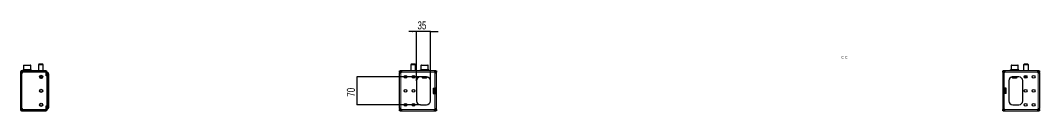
# Model space of a CAD drawing. Header units: millimetres. Extents: x -99 to 5725, y -1371 to 671.
# Drawn here: x 3177 to 5725, y 166 to 391 of the extents above; entities that cross this region are included whole.
import ezdxf

# ---------------------------------------------------------------- set-up
doc = ezdxf.new("R2010")
doc.units = ezdxf.units.MM
doc.layers.add('FORMAT', color=7, linetype='Continuous')
doc.styles.add('SLDTEXTSTYLE0', font='TXT', dxfattribs={"width": 0.75})
doc.dimstyles.new('SLDDIMSTYLE0', dxfattribs={"dimtxt": 20, "dimasz": 10, "dimexe": 0, "dimexo": 0.0625, "dimgap": 5, "dimtad": 2, "dimdec": 1, "dimrnd": 1e-09, "dimzin": 12, "dimdsep": 46, "dimtxsty": 'SLDTEXTSTYLE0', "dimsah": 1, "dimcen": 0.09, "dimadec": 0, "dimazin": 3, "dimtfac": 1, "dimtofl": 0, "dimtmove": 0, "dimatfit": 3, "dimfxl": 0, "dimfrac": 2, "dimtolj": 1, "dimtzin": 12, "dimarcsym": 0})
doc.dimstyles.new('SLDDIMSTYLE1', dxfattribs={"dimtxt": 20, "dimasz": 10, "dimexe": 0, "dimexo": 0.0625, "dimgap": 5, "dimtad": 2, "dimdec": 1, "dimrnd": 1e-09, "dimzin": 12, "dimdsep": 46, "dimtxsty": 'SLDTEXTSTYLE0', "dimsah": 1, "dimcen": 0.09, "dimadec": 0, "dimazin": 3, "dimtfac": 1, "dimtmove": 0, "dimatfit": 0, "dimfxl": 0, "dimfrac": 2, "dimtolj": 1, "dimtzin": 12, "dimarcsym": 0})

# ---------------------------------------------------------------- blocks, each defined once
blk = doc.blocks.new('_D_9')
at = {"layer": 'FORMAT'}
for p, q in [((4166.5, 365), (4147.3, 365)), ((4166.5, 241.5), (4166.5, 366)), ((4201.5, 365), (4166.5, 365)), ((4201.5, 241.5), (4201.5, 366)), ((4201.5, 365), (4220.8, 365))]:
    blk.add_line(p, q, dxfattribs=at)
for points in [[(4166.5, 365), (4156.5, 366.5), (4156.5, 363.4)], [(4201.5, 365), (4211.5, 363.4), (4211.5, 366.5)]]:
    blk.add_solid(points, dxfattribs=at)
at = {"layer": 'FORMAT', "insert": (4169.2, 390.7), "char_height": 20, "attachment_point": 1, "style": 'SLDTEXTSTYLE0'}
blk.add_mtext('35', dxfattribs=at)
blk = doc.blocks.new('_D_10')
at = {"layer": 'FORMAT'}
for p, q in [((4176.5, 251.5), (4017.5, 251.5)), ((4018.5, 181.5), (4018.5, 251.5)), ((4176.5, 181.5), (4017.5, 181.5))]:
    blk.add_line(p, q, dxfattribs=at)
for points in [[(4018.5, 251.5), (4017, 241.5), (4020.1, 241.5)], [(4018.5, 181.5), (4020.1, 191.5), (4017, 191.5)]]:
    blk.add_solid(points, dxfattribs=at)
at = {"layer": 'FORMAT', "insert": (3992.7, 201.7), "char_height": 20, "attachment_point": 1, "rotation": 90, "style": 'SLDTEXTSTYLE0'}
blk.add_mtext('70', dxfattribs=at)

msp = doc.modelspace()

# ---------------------------------------------------------------- linework, layer by layer
at = {"color": 7, "linetype": 'Continuous', "lineweight": 25}
for p, q in [((3185.51, 280.95), (3201.51, 280.95)), ((3222.59, 282.95), (3221.51, 281.88)), ((3221.51, 281.88), (3221.51, 266.45)), ((3233.51, 281.88), (3221.51, 281.88)), ((3232.44, 282.95), (3222.59, 282.95)), ((3233.51, 281.88), (3232.44, 282.95)), ((3233.51, 266.45), (3233.51, 281.88)), ((4153.6, 282.95), (4152.52, 281.88)), ((4152.52, 281.88), (4152.52, 266.45)), ((4164.52, 281.88), (4152.52, 281.88)), ((4163.45, 282.95), (4153.6, 282.95)), ((4164.52, 281.88), (4163.45, 282.95)), ((4164.52, 266.45), (4164.52, 281.88)), ((4179.02, 280.95), (4187.41, 280.95)), ((4187.41, 280.95), (4195.02, 280.95)), ((5654.02, 280.95), (5662.36, 280.95)), ((5662.36, 280.95), (5670.02, 280.95)), ((5685.6, 282.95), (5684.52, 281.88)), ((5684.52, 281.88), (5684.52, 266.45)), ((5696.52, 281.88), (5684.52, 281.88)), ((5695.45, 282.95), (5685.6, 282.95)), ((5696.52, 281.88), (5695.45, 282.95)), ((5696.52, 266.45), (5696.52, 281.88)), ((3179.01, 262.95), (3176.51, 262.95)), ((3176.51, 262.95), (3176.51, 261.73)), ((3176.51, 261.73), (3176.51, 171.18)), ((3179.01, 261.73), (3176.51, 261.73)), ((3179.01, 262.95), (3179.01, 261.73)), ((3180.01, 263.95), (3180.01, 266.45)), ((3182.42, 266.45), (3180.01, 266.45)), ((3182.42, 263.95), (3180.01, 263.95)), ((3182.41, 266.45), (3182.41, 263.95)), ((3182.41, 266.45), (3183.41, 266.45)), ((3183.41, 263.95), (3182.41, 263.95)), ((3183.26, 268.95), (3183.26, 267.95)), ((3183.26, 268.95), (3183.26, 268.7)), ((3184.06, 268.95), (3183.26, 268.95)), ((3183.26, 268.95), (3183.26, 268.95)), ((3183.26, 267.95), (3183.26, 268.2)), ((3184.06, 267.95), (3183.26, 267.95)), ((3183.26, 267.95), (3183.26, 267.95)), ((3240.01, 266.45), (3183.41, 266.45)), ((3183.41, 263.95), (3240.01, 263.95)), ((3183.43, 263.85), (3238.41, 263.85)), ((3184.06, 268.95), (3184.16, 268.95)), ((3184.06, 267.95), (3184.16, 267.95)), ((3184.16, 268.95), (3184.16, 268.7)), ((3186.3, 268.95), (3184.16, 268.95)), ((3184.16, 267.95), (3184.16, 268.2)), ((3186.3, 267.95), (3184.16, 267.95)), ((3184.51, 279.95), (3184.51, 268.95)), ((3186.3, 268.95), (3186.48, 268.95)), ((3186.3, 267.95), (3186.48, 267.95)), ((3186.48, 268.95), (3186.48, 268.7)), ((3189.64, 268.95), (3186.48, 268.95)), ((3186.48, 267.95), (3186.48, 268.2)), ((3189.64, 267.95), (3186.48, 267.95)), ((3187.51, 267.95), (3187.51, 266.45)), ((3189.64, 268.95), (3189.87, 268.95)), ((3189.64, 267.95), (3189.87, 267.95)), ((3189.87, 268.95), (3189.87, 268.7)), ((3193.56, 268.95), (3189.87, 268.95)), ((3189.87, 267.95), (3189.87, 268.2)), ((3193.56, 267.95), (3189.87, 267.95)), ((3193.56, 268.95), (3193.65, 268.95)), ((3193.56, 267.95), (3193.74, 267.95)), ((3193.74, 267.95), (3193.81, 267.95)), ((3193.77, 268.95), (3193.81, 268.95)), ((3193.81, 268.95), (3193.81, 268.7)), ((3197.48, 268.95), (3193.81, 268.95)), ((3193.81, 267.95), (3193.81, 268.2)), ((3197.48, 267.95), (3193.81, 267.95)), ((3197.48, 268.95), (3197.71, 268.95)), ((3197.48, 267.95), (3197.71, 267.95)), ((3197.71, 268.95), (3197.71, 268.7)), ((3200.79, 268.95), (3197.71, 268.95)), ((3197.71, 267.95), (3197.71, 268.2)), ((3200.79, 267.95), (3197.71, 267.95)), ((3199.51, 266.45), (3199.51, 267.95)), ((3200.79, 268.95), (3200.97, 268.95)), ((3200.79, 267.95), (3200.97, 267.95)), ((3200.97, 268.95), (3200.97, 268.7)), ((3203, 268.95), (3200.97, 268.95)), ((3200.97, 267.95), (3200.97, 268.2)), ((3203, 267.95), (3200.97, 267.95)), ((3202.51, 268.95), (3202.51, 279.95)), ((3203, 268.95), (3203.09, 268.95)), ((3203, 267.95), (3203.09, 267.95)), ((3203.09, 268.95), (3203.09, 268.7)), ((3203.76, 268.95), (3203.09, 268.95)), ((3203.09, 267.95), (3203.09, 268.2)), ((3203.76, 267.95), (3203.09, 267.95)), ((3203.76, 267.95), (3203.76, 268.95)), ((3217.26, 263.95), (3217.26, 263.85)), ((3217.55, 263.95), (3217.55, 263.85)), ((3219.24, 263.95), (3219.24, 263.85)), ((3222.19, 263.95), (3222.19, 263.85)), ((3225.94, 263.95), (3225.94, 263.85)), ((3229.94, 263.95), (3229.94, 263.85)), ((3233.57, 263.95), (3233.57, 263.85)), ((3236.27, 263.95), (3236.27, 263.85)), ((3237.64, 263.95), (3237.64, 263.85)), ((3237.76, 263.85), (3237.76, 263.95)), ((3240.91, 254.35), (3240.91, 261.35)), ((3240.91, 255.93), (3241.01, 255.72)), ((3241.01, 262.95), (3241.01, 255)), ((3243.51, 255), (3241.01, 255)), ((3243.51, 262.95), (3243.51, 255)), ((3243.51, 262.7), (3243.71, 262.7)), ((3243.51, 172.98), (3243.51, 260.43)), ((3243.71, 262.7), (3245.4, 262.25)), ((3243.71, 173.6), (3243.71, 259.81)), ((3246.51, 259.35), (3246.51, 260.8)), ((3246.51, 259.35), (3246.51, 184.91)), ((4124.52, 263.95), (4124.52, 266.45)), ((4124.52, 266.45), (4125.63, 266.45)), ((4125.63, 263.95), (4124.52, 263.95)), ((4124.52, 263.95), (4124.52, 263.85)), ((4124.52, 263.85), (4127.02, 263.85)), ((4124.52, 263.24), (4124.52, 263.85)), ((4124.52, 263.24), (4124.52, 261.18)), ((4124.52, 171.73), (4124.52, 261.18)), ((4124.52, 261.18), (4125.61, 261.18)), ((4129.35, 266.45), (4125.63, 266.45)), ((4129.35, 263.95), (4125.63, 263.95)), ((4127.02, 263.85), (4127.02, 263.24)), ((4127.02, 263.24), (4127.02, 261.42)), ((4211.69, 266.45), (4129.35, 266.45)), ((4129.35, 266.45), (4129.35, 264.24)), ((4176.77, 268.95), (4176.77, 267.95)), ((4176.77, 268.95), (4176.78, 268.95)), ((4176.77, 267.95), (4176.78, 267.95)), ((4176.78, 268.95), (4176.78, 268.7)), ((4177.61, 268.95), (4176.78, 268.95)), ((4176.78, 267.95), (4176.78, 268.2)), ((4177.61, 267.95), (4176.78, 267.95)), ((4177.61, 268.95), (4177.71, 268.95)), ((4177.61, 267.95), (4177.71, 267.95)), ((4177.71, 268.95), (4177.71, 268.7)), ((4179.87, 268.95), (4177.71, 268.95)), ((4177.71, 267.95), (4177.71, 268.2)), ((4179.87, 267.95), (4177.71, 267.95)), ((4178.02, 279.95), (4178.02, 268.95)), ((4179.87, 268.95), (4180.05, 268.95)), ((4179.87, 267.95), (4180.05, 267.95)), ((4180.05, 268.95), (4180.05, 268.7)), ((4183.23, 268.95), (4180.05, 268.95)), ((4180.05, 267.95), (4180.05, 268.2)), ((4183.23, 267.95), (4180.05, 267.95)), ((4181.02, 267.95), (4181.02, 266.45)), ((4183.23, 268.95), (4183.46, 268.95)), ((4183.23, 267.95), (4183.46, 267.95)), ((4183.46, 268.95), (4183.46, 268.7)), ((4187.16, 268.95), (4183.46, 268.95)), ((4183.46, 267.95), (4183.46, 268.2)), ((4187.16, 267.95), (4183.46, 267.95)), ((4187.16, 268.95), (4187.46, 268.95)), ((4187.16, 268.95), (4187.24, 268.95)), ((4187.16, 267.95), (4187.32, 267.95)), ((4187.32, 267.95), (4187.41, 267.95)), ((4187.36, 268.95), (4187.41, 268.95)), ((4187.41, 268.95), (4187.41, 268.7)), ((4191.07, 268.95), (4187.41, 268.95)), ((4187.41, 267.95), (4187.41, 268.2)), ((4191.07, 267.95), (4187.41, 267.95)), ((4191.07, 268.95), (4191.3, 268.95)), ((4191.07, 267.95), (4191.3, 267.95)), ((4191.3, 268.95), (4191.3, 268.7)), ((4194.37, 268.95), (4191.3, 268.95)), ((4191.3, 267.95), (4191.3, 268.2)), ((4194.37, 267.95), (4191.3, 267.95)), ((4193.02, 266.45), (4193.02, 267.95)), ((4194.37, 268.95), (4194.54, 268.95)), ((4194.37, 267.95), (4194.54, 267.95)), ((4194.54, 268.95), (4194.54, 268.7)), ((4196.54, 268.95), (4194.54, 268.95)), ((4194.54, 267.95), (4194.54, 268.2)), ((4196.54, 267.95), (4194.54, 267.95)), ((4196.02, 268.95), (4196.02, 279.95)), ((4196.54, 268.95), (4196.63, 268.95)), ((4196.54, 267.95), (4196.63, 267.95)), ((4196.63, 268.95), (4196.63, 268.7)), ((4197.27, 268.95), (4196.63, 268.95)), ((4196.63, 267.95), (4196.63, 268.2)), ((4197.27, 267.95), (4196.63, 267.95)), ((4197.27, 267.95), (4197.27, 268.95)), ((4211.69, 266.45), (4211.69, 263.95)), ((4215.41, 266.45), (4211.69, 266.45)), ((4215.41, 263.95), (4211.69, 263.95)), ((4214.02, 263.85), (4216.52, 263.85)), ((4214.02, 263.24), (4214.02, 263.85)), ((4214.02, 261.41), (4214.02, 263.24)), ((4215.41, 266.45), (4216.52, 266.45)), ((4216.52, 263.95), (4215.41, 263.95)), ((4216.52, 266.45), (4216.52, 263.95)), ((4216.52, 263.85), (4216.52, 263.95)), ((4216.52, 263.85), (4216.52, 263.24)), ((4216.52, 261.18), (4216.52, 263.24)), ((4216.52, 223.45), (4216.52, 261.18)), ((5632.52, 263.95), (5632.52, 266.45)), ((5632.52, 266.45), (5633.63, 266.45)), ((5633.63, 263.95), (5632.52, 263.95)), ((5632.52, 263.95), (5632.52, 263.85)), ((5632.52, 263.85), (5635.02, 263.85)), ((5632.52, 263.24), (5632.52, 263.85)), ((5632.52, 263.24), (5632.52, 261.18)), ((5632.52, 261.18), (5633.61, 261.18)), ((5632.52, 261.18), (5632.52, 223.45)), ((5637.35, 266.45), (5633.63, 266.45)), ((5637.35, 263.95), (5633.63, 263.95)), ((5635.02, 263.85), (5635.02, 263.24)), ((5635.02, 263.24), (5635.02, 261.42)), ((5719.69, 266.45), (5637.35, 266.45)), ((5637.35, 266.45), (5637.35, 264.24)), ((5651.77, 268.95), (5651.77, 267.95)), ((5651.77, 268.95), (5651.78, 268.95)), ((5651.77, 267.95), (5651.78, 267.95)), ((5651.78, 268.95), (5651.78, 268.7)), ((5652.61, 268.95), (5651.78, 268.95)), ((5651.78, 267.95), (5651.78, 268.2)), ((5652.61, 267.95), (5651.78, 267.95)), ((5652.61, 268.95), (5652.71, 268.95)), ((5652.61, 267.95), (5652.71, 267.95)), ((5652.71, 268.95), (5652.71, 268.7)), ((5654.88, 268.95), (5652.71, 268.95)), ((5652.71, 267.95), (5652.71, 268.2)), ((5654.88, 267.95), (5652.71, 267.95)), ((5653.02, 279.95), (5653.02, 268.95)), ((5654.88, 268.95), (5655.06, 268.95)), ((5654.88, 267.95), (5655.06, 267.95)), ((5655.06, 268.95), (5655.06, 268.7)), ((5658.23, 268.95), (5655.06, 268.95)), ((5655.06, 267.95), (5655.06, 268.2)), ((5658.23, 267.95), (5655.06, 267.95)), ((5656.02, 267.95), (5656.02, 266.45)), ((5658.23, 268.95), (5658.47, 268.95)), ((5658.23, 267.95), (5658.47, 267.95)), ((5658.47, 268.95), (5658.47, 268.7)), ((5662.17, 268.95), (5658.47, 268.95)), ((5658.47, 267.95), (5658.47, 268.2)), ((5662.17, 267.95), (5658.47, 267.95)), ((5662.17, 268.95), (5662.4, 268.95)), ((5662.17, 268.95), (5662.24, 268.95)), ((5662.17, 267.95), (5662.32, 267.95)), ((5662.32, 267.95), (5662.42, 267.95)), ((5662.37, 268.95), (5662.42, 268.95)), ((5662.42, 268.95), (5662.42, 268.7)), ((5666.08, 268.95), (5662.42, 268.95)), ((5662.42, 267.95), (5662.42, 268.2)), ((5666.08, 267.95), (5662.42, 267.95)), ((5666.08, 268.95), (5666.31, 268.95)), ((5666.08, 267.95), (5666.31, 267.95)), ((5666.31, 268.95), (5666.31, 268.7)), ((5669.37, 268.95), (5666.31, 268.95)), ((5666.31, 267.95), (5666.31, 268.2)), ((5669.37, 267.95), (5666.31, 267.95)), ((5668.02, 266.45), (5668.02, 267.95)), ((5669.37, 268.95), (5669.54, 268.95)), ((5669.37, 267.95), (5669.54, 267.95)), ((5669.54, 268.95), (5669.54, 268.7)), ((5671.55, 268.95), (5669.54, 268.95)), ((5669.54, 267.95), (5669.54, 268.2)), ((5671.55, 267.95), (5669.54, 267.95)), ((5671.02, 268.95), (5671.02, 279.95)), ((5671.55, 268.95), (5671.64, 268.95)), ((5671.55, 267.95), (5671.64, 267.95)), ((5671.64, 268.95), (5671.64, 268.7)), ((5672.27, 268.95), (5671.64, 268.95)), ((5671.64, 267.95), (5671.64, 268.2)), ((5672.27, 267.95), (5671.64, 267.95)), ((5672.27, 267.95), (5672.27, 268.95)), ((5719.69, 263.95), (5719.69, 266.45)), ((5723.41, 266.45), (5719.69, 266.45)), ((5723.41, 263.95), (5719.69, 263.95)), ((5722.02, 263.85), (5724.52, 263.85)), ((5722.02, 263.24), (5722.02, 263.85)), ((5722.02, 261.41), (5722.02, 263.24)), ((5723.41, 266.45), (5724.52, 266.45)), ((5724.52, 263.95), (5723.41, 263.95)), ((5724.52, 266.45), (5724.52, 263.95)), ((5724.52, 263.85), (5724.52, 263.95)), ((5724.52, 263.85), (5724.52, 263.24)), ((5724.52, 261.18), (5724.52, 263.24)), ((5724.52, 261.18), (5724.52, 171.73)), ((3232.48, 250.95), (3224.54, 250.95)), ((3243.51, 254.35), (3240.91, 254.35)), ((3243.51, 254.35), (3243.51, 178.55)), ((4162.99, 250.95), (4156.06, 250.95)), ((4166.52, 241.45), (4166.52, 191.45)), ((4191.52, 251.45), (4176.52, 251.45)), ((4178.19, 251.36), (4178.17, 251.36)), ((4178.19, 251.35), (4178.19, 251.36)), ((4178.29, 251.35), (4178.19, 251.35)), ((4178.29, 251.45), (4178.29, 251.35)), ((4181.55, 251.35), (4178.29, 251.35)), ((4181.02, 251.35), (4181.02, 250.03)), ((4181.02, 250.03), (4182.1, 248.95)), ((4181.02, 250.03), (4187.31, 250.03)), ((4181.55, 251.35), (4183.45, 251.35)), ((4182.1, 248.95), (4187.26, 248.95)), ((4184, 251.35), (4183.45, 251.35)), ((4190.04, 251.35), (4184, 251.35)), ((4187.26, 248.95), (4191.95, 248.95)), ((4187.31, 250.03), (4193.02, 250.03)), ((4190.6, 251.35), (4190.04, 251.35)), ((4190.6, 251.35), (4192.49, 251.35)), ((4191.95, 248.95), (4193.02, 250.03)), ((4192.93, 251.35), (4192.49, 251.35)), ((4193.02, 250.03), (4193.02, 251.34)), ((4201.52, 191.45), (4201.52, 241.45)), ((5647.52, 241.45), (5647.52, 191.45)), ((5656.02, 251.34), (5656.02, 250.03)), ((5656.02, 250.03), (5657.1, 248.95)), ((5656.02, 250.03), (5662.28, 250.03)), ((5656.55, 251.35), (5656.11, 251.35)), ((5656.55, 251.35), (5658.45, 251.35)), ((5657.1, 248.95), (5662.23, 248.95)), ((5672.52, 251.45), (5657.52, 251.45)), ((5659, 251.35), (5658.45, 251.35)), ((5665.04, 251.35), (5659, 251.35)), ((5662.23, 248.95), (5666.95, 248.95)), ((5662.28, 250.03), (5668.02, 250.03)), ((5665.6, 251.35), (5665.04, 251.35)), ((5665.6, 251.35), (5667.49, 251.35)), ((5666.95, 248.95), (5668.02, 250.03)), ((5670.75, 251.35), (5667.49, 251.35)), ((5668.02, 250.03), (5668.02, 251.35)), ((5670.75, 251.35), (5670.75, 251.45)), ((5670.85, 251.35), (5670.75, 251.35)), ((5670.87, 251.36), (5670.85, 251.36)), ((5670.85, 251.35), (5670.85, 251.36)), ((5682.52, 191.45), (5682.52, 241.45)), ((5692.99, 250.95), (5686.06, 250.95)), ((4208.52, 223.45), (4213.02, 223.45)), ((4208.52, 223.45), (4208.52, 209.45)), ((4208.52, 209.45), (4213.02, 209.45)), ((4216.52, 223.45), (4213.02, 223.45)), ((4213.02, 209.45), (4216.52, 209.45)), ((4214.02, 209.45), (4214.02, 223.45)), ((4216.52, 209.45), (4216.52, 223.45)), ((4216.52, 171.73), (4216.52, 209.45)), ((5636.02, 223.45), (5632.52, 223.45)), ((5632.52, 223.45), (5632.52, 209.45)), ((5632.52, 209.45), (5636.02, 209.45)), ((5632.52, 209.45), (5632.52, 171.73)), ((5635.02, 223.45), (5635.02, 209.45)), ((5640.52, 223.45), (5636.02, 223.45)), ((5640.52, 209.45), (5636.02, 209.45)), ((5640.52, 209.45), (5640.52, 223.45)), ((3240.91, 178.55), (3243.51, 178.55)), ((3240.91, 171.55), (3240.91, 178.55)), ((3246.51, 184.91), (3246.51, 176.7)), ((3246.71, 182.96), (3246.51, 182.96)), ((3246.71, 182.92), (3246.51, 182.92)), ((3246.71, 182.91), (3246.51, 182.91)), ((3246.71, 178.7), (3246.51, 178.7)), ((3246.71, 178.65), (3246.51, 178.65)), ((3246.71, 182.47), (3246.71, 179.14)), ((4176.52, 181.45), (4191.52, 181.45)), ((5657.52, 181.45), (5672.52, 181.45)), ((3176.51, 171.18), (3179.01, 171.18)), ((3176.51, 171.18), (3176.51, 169.95)), ((3176.51, 169.95), (3179.01, 169.95)), ((3179.01, 171.18), (3179.01, 169.95)), ((3180.01, 166.45), (3180.01, 168.95)), ((3180.01, 168.95), (3182.42, 168.95)), ((3180.01, 166.45), (3182.42, 166.45)), ((3182.41, 168.95), (3182.41, 166.45)), ((3182.41, 168.95), (3183.41, 168.95)), ((3183.41, 166.45), (3182.41, 166.45)), ((3240.01, 168.95), (3183.41, 168.95)), ((3183.41, 166.45), (3240.01, 166.45)), ((3238.41, 169.05), (3183.43, 169.05)), ((3240.91, 177.48), (3241.01, 177.69)), ((3241.01, 177.9), (3241.01, 169.95)), ((3243.51, 177.9), (3241.01, 177.9)), ((3243.51, 177.9), (3243.51, 169.95)), ((3243.71, 170.7), (3243.51, 170.7)), ((3245.4, 171.16), (3243.71, 170.7)), ((3246.51, 176.7), (3246.51, 174.06)), ((3246.51, 172.61), (3246.51, 174.06)), ((4124.52, 171.73), (4124.52, 169.67)), ((4124.52, 169.05), (4124.52, 169.67)), ((4127.02, 169.05), (4124.52, 169.05)), ((4124.52, 169.05), (4124.52, 168.95)), ((4124.52, 166.45), (4124.52, 168.95)), ((4124.52, 168.95), (4125.63, 168.95)), ((4125.63, 166.45), (4124.52, 166.45)), ((4125.63, 168.95), (4129.35, 168.95)), ((4125.63, 166.45), (4129.35, 166.45)), ((4127.02, 171.5), (4127.02, 169.67)), ((4127.02, 169.67), (4127.02, 169.05)), ((4129.35, 168.95), (4129.35, 166.45)), ((4129.35, 166.45), (4211.69, 166.45)), ((4211.69, 168.95), (4215.41, 168.95)), ((4211.69, 166.45), (4211.69, 168.67)), ((4211.69, 166.45), (4215.41, 166.45)), ((4214.02, 169.67), (4214.02, 171.48)), ((4214.02, 169.05), (4214.02, 169.67)), ((4216.52, 169.05), (4214.02, 169.05)), ((4215.41, 168.95), (4216.52, 168.95)), ((4216.52, 166.45), (4215.41, 166.45)), ((4216.52, 171.73), (4215.43, 171.73)), ((4216.52, 169.67), (4216.52, 171.73)), ((4216.52, 169.67), (4216.52, 169.05)), ((4216.52, 168.95), (4216.52, 169.05)), ((4216.52, 168.95), (4216.52, 166.45)), ((5632.52, 171.73), (5632.52, 169.67)), ((5632.52, 169.05), (5632.52, 169.67)), ((5635.02, 169.05), (5632.52, 169.05)), ((5632.52, 169.05), (5632.52, 168.95)), ((5632.52, 166.45), (5632.52, 168.95)), ((5632.52, 168.95), (5633.63, 168.95)), ((5633.63, 166.45), (5632.52, 166.45)), ((5633.63, 168.95), (5637.35, 168.95)), ((5633.63, 166.45), (5637.35, 166.45)), ((5635.02, 171.5), (5635.02, 169.67)), ((5635.02, 169.67), (5635.02, 169.05)), ((5637.35, 166.45), (5637.35, 168.95)), ((5637.35, 166.45), (5719.69, 166.45)), ((5719.69, 168.95), (5723.41, 168.95)), ((5719.69, 166.45), (5719.69, 168.67)), ((5719.69, 166.45), (5723.41, 166.45)), ((5722.02, 169.67), (5722.02, 171.48)), ((5722.02, 169.05), (5722.02, 169.67)), ((5724.52, 169.05), (5722.02, 169.05)), ((5723.41, 168.95), (5724.52, 168.95)), ((5724.52, 166.45), (5723.41, 166.45)), ((5724.52, 171.73), (5723.43, 171.73)), ((5724.52, 169.67), (5724.52, 171.73)), ((5724.52, 169.67), (5724.52, 169.05)), ((5724.52, 168.95), (5724.52, 169.05)), ((5724.52, 168.95), (5724.52, 166.45))]:
    msp.add_line(p, q, dxfattribs=at)
at = {"color": 8, "linetype": 'Continuous', "lineweight": 18}
for p, q in [((3180.01, 261.18), (3180.01, 171.73)), ((3183.41, 266.45), (3183.41, 263.95)), ((3202.51, 279.95), (3184.51, 279.95)), ((3240.01, 263.95), (3240.01, 266.45)), ((3241.01, 262.95), (3243.51, 262.95)), ((3243.31, 254.35), (3243.31, 255)), ((3245.4, 259.35), (3243.71, 259.81)), ((3245.4, 174.06), (3245.4, 259.35)), ((3246.51, 259.35), (3245.4, 259.35)), ((4127.02, 263.24), (4124.52, 263.24)), ((4125.63, 266.45), (4125.63, 263.95)), ((4127.02, 262.95), (4129.11, 262.95)), ((4128.02, 171.18), (4128.02, 261.73)), ((4211.93, 262.95), (4129.11, 262.95)), ((4187.46, 279.95), (4178.02, 279.95)), ((4196.02, 279.95), (4187.46, 279.95)), ((4211.93, 262.95), (4214.02, 262.95)), ((4213.02, 223.45), (4213.02, 261.73)), ((4216.52, 263.24), (4214.02, 263.24)), ((4215.41, 263.95), (4215.41, 266.45)), ((5635.02, 263.24), (5632.52, 263.24)), ((5633.63, 266.45), (5633.63, 263.95)), ((5635.02, 262.95), (5637.11, 262.95)), ((5636.02, 261.73), (5636.02, 223.45)), ((5637.11, 262.95), (5719.93, 262.95)), ((5662.4, 279.95), (5653.02, 279.95)), ((5671.02, 279.95), (5662.4, 279.95)), ((5719.93, 262.95), (5722.02, 262.95)), ((5721.02, 261.73), (5721.02, 171.18)), ((5724.52, 263.24), (5722.02, 263.24)), ((5723.41, 263.95), (5723.41, 266.45)), ((3224.54, 251.95), (3232.48, 251.95)), ((4156.06, 251.95), (4162.99, 251.95)), ((4183.45, 251.45), (4183.45, 251.35)), ((4184, 251.45), (4184, 251.35)), ((4190.04, 251.45), (4190.04, 251.35)), ((4190.6, 251.45), (4190.6, 251.35)), ((5658.45, 251.45), (5658.45, 251.35)), ((5659, 251.45), (5659, 251.35)), ((5665.04, 251.45), (5665.04, 251.35)), ((5665.6, 251.45), (5665.6, 251.35)), ((5686.06, 251.95), (5692.99, 251.95)), ((4211.82, 209.45), (4211.82, 223.45)), ((4212.02, 223.45), (4212.02, 209.45)), ((4212.13, 209.45), (4212.13, 223.45)), ((4212.33, 223.45), (4212.33, 209.45)), ((4213.02, 171.18), (4213.02, 209.45)), ((4213.21, 209.45), (4213.21, 223.45)), ((4213.41, 223.45), (4213.41, 209.45)), ((4213.52, 209.45), (4213.52, 223.45)), ((4213.72, 223.45), (4213.72, 209.45)), ((5635.32, 209.45), (5635.32, 223.45)), ((5635.52, 223.45), (5635.52, 209.45)), ((5635.63, 209.45), (5635.63, 223.45)), ((5635.83, 223.45), (5635.83, 209.45)), ((5636.02, 209.45), (5636.02, 171.18)), ((5636.71, 209.45), (5636.71, 223.45)), ((5636.91, 223.45), (5636.91, 209.45)), ((5637.02, 209.45), (5637.02, 223.45)), ((5637.22, 223.45), (5637.22, 209.45)), ((3243.31, 177.9), (3243.31, 178.55)), ((3246.71, 182.47), (3246.51, 182.47)), ((3246.71, 179.14), (3246.51, 179.14)), ((3183.41, 168.95), (3183.41, 166.45)), ((3240.01, 168.95), (3240.01, 166.45)), ((3241.01, 169.95), (3243.51, 169.95)), ((3243.71, 173.6), (3245.4, 174.06)), ((3245.4, 174.06), (3246.51, 174.06)), ((4124.52, 169.67), (4127.02, 169.67)), ((4125.63, 168.95), (4125.63, 166.45)), ((4129.11, 169.95), (4127.02, 169.95)), ((4211.93, 169.95), (4129.11, 169.95)), ((4214.02, 169.95), (4211.93, 169.95)), ((4214.02, 169.67), (4216.52, 169.67)), ((4215.41, 166.45), (4215.41, 168.95)), ((5632.52, 169.67), (5635.02, 169.67)), ((5633.63, 168.95), (5633.63, 166.45)), ((5637.11, 169.95), (5635.02, 169.95)), ((5637.11, 169.95), (5719.93, 169.95)), ((5722.02, 169.95), (5719.93, 169.95)), ((5722.02, 169.67), (5724.52, 169.67)), ((5723.41, 166.45), (5723.41, 168.95))]:
    msp.add_line(p, q, dxfattribs=at)
at = {"color": 7, "linetype": 'Continuous', "lineweight": 25}
for centre, radius in [((3228.51, 251.45), 4), ((4139.52, 251.45), 3.5), ((4159.52, 251.45), 3.5), ((5689.52, 251.45), 3.5), ((5709.52, 251.45), 3.5), ((3228.51, 216.45), 4), ((3228.51, 216.45), 3.5), ((4139.52, 216.45), 3.5), ((4159.52, 216.45), 3.5), ((5689.52, 216.45), 3.5), ((5709.52, 216.45), 3.5), ((3228.51, 181.45), 4), ((3228.51, 181.45), 3.5), ((4139.52, 181.45), 3.5), ((4159.52, 181.45), 3.5), ((5689.52, 181.45), 3.5), ((5709.52, 181.45), 3.5)]:
    msp.add_circle(centre, radius, dxfattribs=at)
for centre, radius, start, end in [((3185.51, 279.95), 1, 90, 180), ((3201.51, 279.95), 1, 0, 90), ((4179.02, 279.95), 1, 90, 180), ((4195.02, 279.95), 1, 0, 90), ((5654.02, 279.95), 1, 90, 180), ((5670.02, 279.95), 1, 0, 90), ((3179.29, 264.6), 3.5, 281.89481, 337.11462), ((3183.43, 262.85), 1, 90, 157.11462), ((3186.16, 263.6), 0.35, 45.58469, 90), ((3200.86, 263.6), 0.35, 90, 134.41531), ((3238.41, 261.35), 2.5, 360, 90), ((3240.01, 262.95), 3.5, 0, 90), ((3240.01, 262.95), 1, 0, 90), ((3245.01, 260.8), 1.5, 0, 75), ((4126.02, 264.6), 3.5, 304.8499, 331.87293), ((4215.02, 264.6), 3.5, 208.12707, 235.1501), ((5634.02, 264.6), 3.5, 304.8499, 331.87293), ((5723.02, 264.6), 3.5, 208.12707, 235.1501), ((3228.51, 251.45), 3.5, 188.21321, 351.78679), ((4176.52, 241.45), 10, 90, 180), ((4191.52, 241.45), 10, 0, 90), ((5657.52, 241.45), 10, 90, 180), ((5672.52, 241.45), 10, 0, 90), ((4176.52, 191.45), 10, 180, 270), ((4191.52, 191.45), 10, 270, 0), ((5657.52, 191.45), 10, 180, 270), ((5672.52, 191.45), 10, 270, 0), ((3179.29, 168.3), 3.5, 22.88538, 78.10519), ((3183.43, 170.05), 1, 202.88538, 270), ((3186.16, 169.3), 0.35, 270, 314.41531), ((3200.86, 169.3), 0.35, 225.58469, 270), ((3238.41, 171.55), 2.5, 270, 0), ((3240.01, 169.95), 3.5, 270, 360), ((3240.01, 169.95), 1, 270, 360), ((3245.01, 172.61), 1.5, 285, 0), ((4126.02, 168.3), 3.5, 28.12707, 55.1501), ((4215.02, 168.3), 3.5, 124.8499, 151.87293), ((5634.02, 168.3), 3.5, 28.12707, 55.1501), ((5723.02, 168.3), 3.5, 124.8499, 151.87293)]:
    msp.add_arc(centre, radius, start, end, dxfattribs=at)
for centre, major_axis, start_param, end_param in [((3232.12, 262.7), (11.57, -3.1), 0.0670375, 0.2530722), ((3232.12, 170.7), (11.57, 3.1), 6.0301131, 6.2161478)]:
    msp.add_ellipse(centre, major_axis=major_axis, ratio=0.2505628, start_param=start_param, end_param=end_param, dxfattribs=at)
at = {"color": 8, "linetype": 'Continuous', "lineweight": 18}
for centre, major_axis, start_param, end_param in [((3245.01, 259.25), (0.38, 3), 4.762686, 6.2664448), ((3245.01, 174.16), (-0.38, 3), 3.1583332, 4.662092)]:
    msp.add_ellipse(centre, major_axis=major_axis, ratio=0.1230384, start_param=start_param, end_param=end_param, dxfattribs=at)
at = {"color": 7, "linetype": 'Continuous', "lineweight": 25}
for points, knots in [([(3180.01, 266.45), (3179.72, 266.43), (3179.16, 266.39), (3178.26, 266.04), (3177.38, 265.37), (3176.65, 264.26), (3176.56, 263.4), (3176.51, 262.95)], [0, 0, 0, 0, 0.16069, 0.3013121, 0.5219513, 0.7535732, 1, 1, 1, 1]), ([(3176.51, 261.73), (3176.56, 261.61), (3176.65, 261.39), (3177.22, 261.2), (3177.82, 261.13), (3178.45, 261.11), (3179.2, 261.12), (3179.73, 261.16), (3180.01, 261.18)], [0, 0, 0, 0, 0.2541487, 0.4482127, 0.5749082, 0.7088724, 0.8504677, 1, 1, 1, 1]), ([(3180.01, 263.95), (3179.93, 263.95), (3179.77, 263.94), (3179.56, 263.86), (3179.4, 263.75), (3179.27, 263.63), (3179.16, 263.49), (3179.04, 263.26), (3179.02, 263.08), (3179.01, 262.95)], [0, 0, 0, 0, 0.15678647, 0.29080921, 0.40350058, 0.49729844, 0.60713276, 0.72618128, 1, 1, 1, 1]), ([(3179.01, 261.73), (3179.02, 261.61), (3179.05, 261.41), (3179.2, 261.2), (3179.33, 261.16), (3179.38, 261.14)], [0, 0, 0, 0, 0.4882324, 0.8197059, 1, 1, 1, 1]), ([(3183.26, 268.7), (3183.26, 268.75), (3183.26, 268.81), (3183.26, 268.89), (3183.26, 268.93), (3183.26, 268.95)], [0, 0, 0, 0, 0.4999808, 0.7499881, 1, 1, 1, 1]), ([(3183.26, 267.95), (3183.26, 267.98), (3183.26, 268.02), (3183.26, 268.1), (3183.26, 268.16), (3183.26, 268.2)], [0, 0, 0, 0, 0.2501401, 0.5002802, 1, 1, 1, 1]), ([(3184.16, 268.7), (3184.14, 268.75), (3184.12, 268.81), (3184.08, 268.89), (3184.07, 268.93), (3184.06, 268.95)], [0, 0, 0, 0, 0.4999808, 0.7499881, 1, 1, 1, 1]), ([(3184.06, 267.95), (3184.07, 267.98), (3184.08, 268.02), (3184.12, 268.1), (3184.14, 268.16), (3184.16, 268.2)], [0, 0, 0, 0, 0.25014008, 0.50028016, 1, 1, 1, 1]), ([(3186.48, 268.7), (3186.45, 268.75), (3186.4, 268.81), (3186.34, 268.89), (3186.31, 268.93), (3186.3, 268.95)], [0, 0, 0, 0, 0.49998083, 0.7499881, 1, 1, 1, 1]), ([(3186.3, 267.95), (3186.31, 267.98), (3186.34, 268.02), (3186.4, 268.1), (3186.45, 268.16), (3186.48, 268.2)], [0, 0, 0, 0, 0.2501401, 0.5002802, 1, 1, 1, 1]), ([(3189.87, 268.7), (3189.83, 268.75), (3189.77, 268.81), (3189.69, 268.89), (3189.65, 268.93), (3189.64, 268.95)], [0, 0, 0, 0, 0.4999808, 0.7499881, 1, 1, 1, 1]), ([(3189.64, 267.95), (3189.65, 267.98), (3189.69, 268.02), (3189.77, 268.1), (3189.83, 268.16), (3189.87, 268.2)], [0, 0, 0, 0, 0.2501401, 0.5002802, 1, 1, 1, 1]), ([(3193.81, 268.7), (3193.77, 268.75), (3193.71, 268.81), (3193.62, 268.89), (3193.58, 268.93), (3193.56, 268.95)], [0, 0, 0, 0, 0.49998083, 0.7499881, 1, 1, 1, 1]), ([(3193.56, 267.95), (3193.58, 267.98), (3193.62, 268.02), (3193.71, 268.1), (3193.77, 268.16), (3193.81, 268.2)], [0, 0, 0, 0, 0.2501401, 0.5002802, 1, 1, 1, 1]), ([(3193.81, 268.7), (3193.8, 268.78), (3193.77, 268.91), (3193.75, 268.94), (3193.74, 268.95)], [0, 0, 0, 0, 0.5617942, 1, 1, 1, 1]), ([(3193.81, 268.2), (3193.8, 268.13), (3193.77, 268), (3193.75, 267.97), (3193.74, 267.95)], [0, 0, 0, 0, 0.5617942, 1, 1, 1, 1]), ([(3197.71, 268.7), (3197.67, 268.75), (3197.61, 268.81), (3197.54, 268.89), (3197.5, 268.93), (3197.48, 268.95)], [0, 0, 0, 0, 0.4999808, 0.7499881, 1, 1, 1, 1]), ([(3197.48, 267.95), (3197.5, 267.98), (3197.54, 268.02), (3197.61, 268.1), (3197.67, 268.16), (3197.71, 268.2)], [0, 0, 0, 0, 0.2501401, 0.5002802, 1, 1, 1, 1]), ([(3200.97, 268.7), (3200.94, 268.75), (3200.9, 268.81), (3200.84, 268.89), (3200.81, 268.93), (3200.79, 268.95)], [0, 0, 0, 0, 0.49998083, 0.7499881, 1, 1, 1, 1]), ([(3200.79, 267.95), (3200.81, 267.98), (3200.84, 268.02), (3200.9, 268.1), (3200.94, 268.16), (3200.97, 268.2)], [0, 0, 0, 0, 0.2501401, 0.5002802, 1, 1, 1, 1]), ([(3203.09, 268.7), (3203.08, 268.75), (3203.05, 268.81), (3203.02, 268.89), (3203.01, 268.93), (3203, 268.95)], [0, 0, 0, 0, 0.4999808, 0.7499881, 1, 1, 1, 1]), ([(3203, 267.95), (3203.01, 267.98), (3203.02, 268.02), (3203.05, 268.1), (3203.08, 268.16), (3203.09, 268.2)], [0, 0, 0, 0, 0.2501401, 0.5002802, 1, 1, 1, 1]), ([(3217.52, 263.85), (3217.51, 263.87), (3217.51, 263.9), (3217.5, 263.93), (3217.5, 263.95)], [0, 0, 0, 0, 0.374848, 1, 1, 1, 1]), ([(3219.15, 263.85), (3219.14, 263.87), (3219.13, 263.9), (3219.11, 263.93), (3219.09, 263.95)], [0, 0, 0, 0, 0.37484796, 1, 1, 1, 1]), ([(3222.06, 263.85), (3222.05, 263.87), (3222.02, 263.9), (3221.99, 263.93), (3221.97, 263.95)], [0, 0, 0, 0, 0.37484796, 1, 1, 1, 1]), ([(3225.8, 263.85), (3225.78, 263.87), (3225.75, 263.9), (3225.72, 263.93), (3225.7, 263.95)], [0, 0, 0, 0, 0.374848, 1, 1, 1, 1]), ([(3229.79, 263.85), (3229.78, 263.87), (3229.75, 263.9), (3229.72, 263.93), (3229.7, 263.95)], [0, 0, 0, 0, 0.374848, 1, 1, 1, 1]), ([(3233.44, 263.85), (3233.43, 263.87), (3233.41, 263.9), (3233.38, 263.93), (3233.36, 263.95)], [0, 0, 0, 0, 0.374848, 1, 1, 1, 1]), ([(3236.19, 263.85), (3236.18, 263.87), (3236.17, 263.9), (3236.15, 263.93), (3236.14, 263.95)], [0, 0, 0, 0, 0.374848, 1, 1, 1, 1]), ([(3237.62, 263.85), (3237.61, 263.87), (3237.61, 263.9), (3237.6, 263.93), (3237.6, 263.95)], [0, 0, 0, 0, 0.374848, 1, 1, 1, 1]), ([(4124.52, 261.18), (4124.55, 261.17), (4124.59, 261.14), (4124.99, 261.12), (4125.7, 261.16), (4126.8, 261.38), (4127.61, 261.61), (4128.02, 261.73)], [0, 0, 0, 0, 0.1708405, 0.3192172, 0.5481031, 0.7678223, 1, 1, 1, 1]), ([(4129.11, 262.95), (4129.16, 263.22), (4129.26, 263.71), (4129.41, 264.53), (4129.51, 265.24), (4129.53, 265.8), (4129.51, 266.16), (4129.45, 266.41), (4129.39, 266.44), (4129.35, 266.45)], [0, 0, 0, 0, 0.14406669, 0.27127561, 0.47490748, 0.59799737, 0.72633757, 0.86024541, 1, 1, 1, 1]), ([(4176.78, 268.7), (4176.78, 268.75), (4176.77, 268.81), (4176.77, 268.89), (4176.77, 268.93), (4176.77, 268.95)], [0, 0, 0, 0, 0.4999808, 0.7499881, 1, 1, 1, 1]), ([(4176.77, 267.95), (4176.77, 267.98), (4176.77, 268.02), (4176.77, 268.1), (4176.78, 268.16), (4176.78, 268.2)], [0, 0, 0, 0, 0.2501401, 0.5002802, 1, 1, 1, 1]), ([(4177.71, 268.7), (4177.69, 268.75), (4177.66, 268.81), (4177.63, 268.89), (4177.61, 268.93), (4177.61, 268.95)], [0, 0, 0, 0, 0.4999808, 0.7499881, 1, 1, 1, 1]), ([(4177.61, 267.95), (4177.61, 267.98), (4177.63, 268.02), (4177.66, 268.1), (4177.69, 268.16), (4177.71, 268.2)], [0, 0, 0, 0, 0.25014008, 0.50028016, 1, 1, 1, 1]), ([(4180.05, 268.7), (4180.02, 268.75), (4179.98, 268.81), (4179.92, 268.89), (4179.89, 268.93), (4179.87, 268.95)], [0, 0, 0, 0, 0.4999808, 0.7499881, 1, 1, 1, 1]), ([(4179.87, 267.95), (4179.89, 267.98), (4179.92, 268.02), (4179.98, 268.1), (4180.02, 268.16), (4180.05, 268.2)], [0, 0, 0, 0, 0.2501401, 0.5002802, 1, 1, 1, 1]), ([(4183.46, 268.7), (4183.42, 268.75), (4183.36, 268.81), (4183.29, 268.89), (4183.25, 268.93), (4183.23, 268.95)], [0, 0, 0, 0, 0.4999808, 0.7499881, 1, 1, 1, 1]), ([(4183.23, 267.95), (4183.25, 267.98), (4183.29, 268.02), (4183.36, 268.1), (4183.42, 268.16), (4183.46, 268.2)], [0, 0, 0, 0, 0.2501401, 0.5002802, 1, 1, 1, 1]), ([(4187.41, 268.7), (4187.37, 268.75), (4187.31, 268.81), (4187.22, 268.89), (4187.18, 268.93), (4187.16, 268.95)], [0, 0, 0, 0, 0.4999808, 0.7499881, 1, 1, 1, 1]), ([(4187.16, 267.95), (4187.18, 267.98), (4187.22, 268.02), (4187.31, 268.1), (4187.37, 268.16), (4187.41, 268.2)], [0, 0, 0, 0, 0.2501401, 0.5002802, 1, 1, 1, 1]), ([(4187.41, 268.7), (4187.39, 268.78), (4187.36, 268.91), (4187.33, 268.94), (4187.32, 268.95)], [0, 0, 0, 0, 0.56179418, 1, 1, 1, 1]), ([(4187.41, 268.2), (4187.39, 268.13), (4187.36, 268), (4187.33, 267.97), (4187.32, 267.95)], [0, 0, 0, 0, 0.5617942, 1, 1, 1, 1]), ([(4191.3, 268.7), (4191.26, 268.75), (4191.21, 268.81), (4191.13, 268.89), (4191.09, 268.93), (4191.07, 268.95)], [0, 0, 0, 0, 0.4999808, 0.7499881, 1, 1, 1, 1]), ([(4191.07, 267.95), (4191.09, 267.98), (4191.13, 268.02), (4191.21, 268.1), (4191.26, 268.16), (4191.3, 268.2)], [0, 0, 0, 0, 0.2501401, 0.5002802, 1, 1, 1, 1]), ([(4194.54, 268.7), (4194.51, 268.75), (4194.47, 268.81), (4194.41, 268.89), (4194.38, 268.93), (4194.37, 268.95)], [0, 0, 0, 0, 0.49998083, 0.7499881, 1, 1, 1, 1]), ([(4194.37, 267.95), (4194.38, 267.98), (4194.41, 268.02), (4194.47, 268.1), (4194.51, 268.16), (4194.54, 268.2)], [0, 0, 0, 0, 0.2501401, 0.5002802, 1, 1, 1, 1]), ([(4196.63, 268.7), (4196.62, 268.75), (4196.6, 268.81), (4196.57, 268.89), (4196.55, 268.93), (4196.54, 268.95)], [0, 0, 0, 0, 0.49998083, 0.7499881, 1, 1, 1, 1]), ([(4196.54, 267.95), (4196.55, 267.98), (4196.57, 268.02), (4196.6, 268.1), (4196.62, 268.16), (4196.63, 268.2)], [0, 0, 0, 0, 0.2501401, 0.5002802, 1, 1, 1, 1]), ([(4211.69, 266.45), (4211.66, 266.43), (4211.6, 266.39), (4211.53, 266.04), (4211.51, 265.37), (4211.65, 264.26), (4211.84, 263.4), (4211.93, 262.95)], [0, 0, 0, 0, 0.16069, 0.3013121, 0.5219513, 0.7535732, 1, 1, 1, 1]), ([(4213.02, 261.73), (4213.48, 261.61), (4214.28, 261.39), (4215.19, 261.2), (4215.78, 261.13), (4216.18, 261.11), (4216.47, 261.12), (4216.5, 261.16), (4216.52, 261.18)], [0, 0, 0, 0, 0.2541487, 0.4482127, 0.5749082, 0.7088724, 0.8504677, 1, 1, 1, 1]), ([(5632.52, 261.18), (5632.55, 261.17), (5632.59, 261.14), (5632.99, 261.12), (5633.7, 261.16), (5634.8, 261.38), (5635.61, 261.61), (5636.02, 261.73)], [0, 0, 0, 0, 0.17084045, 0.31921717, 0.54810308, 0.76782229, 1, 1, 1, 1]), ([(5637.11, 262.95), (5637.16, 263.22), (5637.26, 263.71), (5637.41, 264.53), (5637.51, 265.24), (5637.53, 265.8), (5637.51, 266.16), (5637.45, 266.41), (5637.39, 266.44), (5637.35, 266.45)], [0, 0, 0, 0, 0.14406669, 0.27127561, 0.47490748, 0.59799737, 0.72633757, 0.86024541, 1, 1, 1, 1]), ([(5651.78, 268.7), (5651.78, 268.75), (5651.78, 268.81), (5651.77, 268.89), (5651.77, 268.93), (5651.77, 268.95)], [0, 0, 0, 0, 0.49998083, 0.7499881, 1, 1, 1, 1]), ([(5651.77, 267.95), (5651.77, 267.98), (5651.77, 268.02), (5651.78, 268.1), (5651.78, 268.16), (5651.78, 268.2)], [0, 0, 0, 0, 0.25014008, 0.50028016, 1, 1, 1, 1]), ([(5652.71, 268.7), (5652.69, 268.75), (5652.67, 268.81), (5652.63, 268.89), (5652.62, 268.93), (5652.61, 268.95)], [0, 0, 0, 0, 0.4999808, 0.7499881, 1, 1, 1, 1]), ([(5652.61, 267.95), (5652.62, 267.98), (5652.63, 268.02), (5652.67, 268.1), (5652.69, 268.16), (5652.71, 268.2)], [0, 0, 0, 0, 0.2501401, 0.5002802, 1, 1, 1, 1]), ([(5655.06, 268.7), (5655.03, 268.75), (5654.98, 268.81), (5654.92, 268.89), (5654.89, 268.93), (5654.88, 268.95)], [0, 0, 0, 0, 0.4999808, 0.7499881, 1, 1, 1, 1]), ([(5654.88, 267.95), (5654.89, 267.98), (5654.92, 268.02), (5654.98, 268.1), (5655.03, 268.16), (5655.06, 268.2)], [0, 0, 0, 0, 0.2501401, 0.5002802, 1, 1, 1, 1]), ([(5658.47, 268.7), (5658.43, 268.75), (5658.37, 268.81), (5658.29, 268.89), (5658.25, 268.93), (5658.23, 268.95)], [0, 0, 0, 0, 0.4999808, 0.7499881, 1, 1, 1, 1]), ([(5658.23, 267.95), (5658.25, 267.98), (5658.29, 268.02), (5658.37, 268.1), (5658.43, 268.16), (5658.47, 268.2)], [0, 0, 0, 0, 0.2501401, 0.5002802, 1, 1, 1, 1]), ([(5662.42, 268.7), (5662.37, 268.75), (5662.31, 268.81), (5662.23, 268.89), (5662.19, 268.93), (5662.17, 268.95)], [0, 0, 0, 0, 0.4999808, 0.7499881, 1, 1, 1, 1]), ([(5662.17, 267.95), (5662.19, 267.98), (5662.23, 268.02), (5662.31, 268.1), (5662.37, 268.16), (5662.42, 268.2)], [0, 0, 0, 0, 0.2501401, 0.5002802, 1, 1, 1, 1]), ([(5662.42, 268.7), (5662.4, 268.78), (5662.37, 268.91), (5662.33, 268.94), (5662.32, 268.95)], [0, 0, 0, 0, 0.5617942, 1, 1, 1, 1]), ([(5662.42, 268.2), (5662.4, 268.13), (5662.37, 268), (5662.33, 267.97), (5662.32, 267.95)], [0, 0, 0, 0, 0.5617942, 1, 1, 1, 1]), ([(5666.31, 268.7), (5666.27, 268.75), (5666.21, 268.81), (5666.14, 268.89), (5666.1, 268.93), (5666.08, 268.95)], [0, 0, 0, 0, 0.4999808, 0.7499881, 1, 1, 1, 1]), ([(5666.08, 267.95), (5666.1, 267.98), (5666.14, 268.02), (5666.21, 268.1), (5666.27, 268.16), (5666.31, 268.2)], [0, 0, 0, 0, 0.2501401, 0.5002802, 1, 1, 1, 1]), ([(5669.54, 268.7), (5669.51, 268.75), (5669.47, 268.81), (5669.41, 268.89), (5669.39, 268.93), (5669.37, 268.95)], [0, 0, 0, 0, 0.4999808, 0.7499881, 1, 1, 1, 1]), ([(5669.37, 267.95), (5669.39, 267.98), (5669.41, 268.02), (5669.47, 268.1), (5669.51, 268.16), (5669.54, 268.2)], [0, 0, 0, 0, 0.2501401, 0.5002802, 1, 1, 1, 1]), ([(5671.64, 268.7), (5671.62, 268.75), (5671.6, 268.81), (5671.57, 268.89), (5671.55, 268.93), (5671.55, 268.95)], [0, 0, 0, 0, 0.4999808, 0.7499881, 1, 1, 1, 1]), ([(5671.55, 267.95), (5671.55, 267.98), (5671.57, 268.02), (5671.6, 268.1), (5671.62, 268.16), (5671.64, 268.2)], [0, 0, 0, 0, 0.2501401, 0.5002802, 1, 1, 1, 1]), ([(5719.69, 266.45), (5719.66, 266.43), (5719.6, 266.39), (5719.53, 266.04), (5719.51, 265.37), (5719.65, 264.26), (5719.84, 263.4), (5719.93, 262.95)], [0, 0, 0, 0, 0.16069004, 0.30131212, 0.52195134, 0.75357319, 1, 1, 1, 1]), ([(5721.02, 261.73), (5721.48, 261.61), (5722.28, 261.39), (5723.19, 261.2), (5723.78, 261.13), (5724.18, 261.11), (5724.47, 261.12), (5724.5, 261.16), (5724.52, 261.18)], [0, 0, 0, 0, 0.2541487, 0.4482127, 0.5749082, 0.7088724, 0.8504677, 1, 1, 1, 1]), ([(4178.17, 251.36), (4178.13, 251.36), (4178.05, 251.36), (4177.91, 251.4), (4177.83, 251.44), (4177.81, 251.45)], [0, 0, 0, 0, 0.4181065, 0.8377329, 1, 1, 1, 1]), ([(4181.55, 251.35), (4181.48, 251.36), (4181.36, 251.36), (4181.3, 251.43), (4181.27, 251.45)], [0, 0, 0, 0, 0.594904, 1, 1, 1, 1]), ([(5667.77, 251.45), (5667.75, 251.43), (5667.7, 251.37), (5667.6, 251.36), (5667.52, 251.36), (5667.49, 251.35)], [0, 0, 0, 0, 0.3199575, 0.8240598, 1, 1, 1, 1]), ([(5671.23, 251.45), (5671.19, 251.43), (5671.09, 251.38), (5670.96, 251.36), (5670.9, 251.36), (5670.87, 251.36)], [0, 0, 0, 0, 0.34226004, 0.72731664, 1, 1, 1, 1]), ([(3246.71, 182.91), (3246.71, 182.9), (3246.71, 182.88), (3246.71, 182.76), (3246.71, 182.62), (3246.71, 182.52), (3246.71, 182.47)], [0, 0, 0, 0, 0.2813032, 0.555629, 0.7738783, 1, 1, 1, 1]), ([(3246.71, 179.14), (3246.71, 179.08), (3246.71, 178.95), (3246.71, 178.81), (3246.71, 178.72), (3246.71, 178.71), (3246.71, 178.7)], [0, 0, 0, 0, 0.285197, 0.5604282, 0.7770436, 1, 1, 1, 1]), ([(3180.01, 171.73), (3179.69, 171.74), (3179.1, 171.77), (3178.16, 171.79), (3177.29, 171.75), (3176.63, 171.53), (3176.55, 171.3), (3176.51, 171.18)], [0, 0, 0, 0, 0.1708405, 0.3192172, 0.5481031, 0.7678223, 1, 1, 1, 1]), ([(3176.51, 169.95), (3176.53, 169.69), (3176.56, 169.2), (3176.84, 168.38), (3177.3, 167.67), (3177.93, 167.11), (3178.55, 166.75), (3179.25, 166.5), (3179.75, 166.47), (3180.01, 166.45)], [0, 0, 0, 0, 0.14406669, 0.27127561, 0.47490748, 0.59799737, 0.72633757, 0.86024541, 1, 1, 1, 1]), ([(3179.53, 171.78), (3179.47, 171.78), (3179.36, 171.77), (3179.24, 171.72), (3179.14, 171.63), (3179.03, 171.47), (3179.02, 171.3), (3179.01, 171.18)], [0, 0, 0, 0, 0.1587621, 0.29361, 0.4448203, 0.6115585, 1, 1, 1, 1]), ([(3179.01, 169.95), (3179.02, 169.82), (3179.05, 169.63), (3179.17, 169.4), (3179.28, 169.27), (3179.42, 169.14), (3179.59, 169.04), (3179.8, 168.97), (3179.94, 168.96), (3180.01, 168.95)], [0, 0, 0, 0, 0.2941026, 0.4063735, 0.4970139, 0.6118531, 0.7316911, 0.860101, 1, 1, 1, 1]), ([(4128.02, 171.18), (4127.56, 171.3), (4126.76, 171.52), (4125.85, 171.71), (4125.26, 171.78), (4124.86, 171.8), (4124.58, 171.79), (4124.54, 171.75), (4124.52, 171.73)], [0, 0, 0, 0, 0.2541487, 0.4482127, 0.5749082, 0.7088724, 0.8504677, 1, 1, 1, 1]), ([(4129.35, 166.45), (4129.38, 166.48), (4129.44, 166.52), (4129.51, 166.87), (4129.53, 167.54), (4129.39, 168.65), (4129.2, 169.51), (4129.11, 169.95)], [0, 0, 0, 0, 0.16069004, 0.30131212, 0.52195134, 0.75357319, 1, 1, 1, 1]), ([(4211.93, 169.95), (4211.88, 169.69), (4211.78, 169.2), (4211.63, 168.38), (4211.53, 167.67), (4211.52, 167.11), (4211.54, 166.75), (4211.59, 166.5), (4211.66, 166.47), (4211.69, 166.45)], [0, 0, 0, 0, 0.14406669, 0.27127561, 0.47490748, 0.59799737, 0.72633757, 0.86024541, 1, 1, 1, 1]), ([(4216.52, 171.73), (4216.5, 171.74), (4216.45, 171.77), (4216.05, 171.79), (4215.34, 171.75), (4214.24, 171.53), (4213.43, 171.3), (4213.02, 171.18)], [0, 0, 0, 0, 0.1708405, 0.3192172, 0.5481031, 0.7678223, 1, 1, 1, 1]), ([(5636.02, 171.18), (5635.56, 171.3), (5634.76, 171.52), (5633.85, 171.71), (5633.26, 171.78), (5632.86, 171.8), (5632.58, 171.79), (5632.54, 171.75), (5632.52, 171.73)], [0, 0, 0, 0, 0.2541487, 0.4482127, 0.5749082, 0.7088724, 0.8504677, 1, 1, 1, 1]), ([(5637.35, 166.45), (5637.38, 166.48), (5637.44, 166.52), (5637.51, 166.87), (5637.53, 167.54), (5637.39, 168.65), (5637.2, 169.51), (5637.11, 169.95)], [0, 0, 0, 0, 0.16069004, 0.30131212, 0.52195134, 0.75357319, 1, 1, 1, 1]), ([(5719.93, 169.95), (5719.88, 169.69), (5719.78, 169.2), (5719.63, 168.38), (5719.53, 167.67), (5719.52, 167.11), (5719.54, 166.75), (5719.59, 166.5), (5719.66, 166.47), (5719.69, 166.45)], [0, 0, 0, 0, 0.14406669, 0.27127561, 0.47490748, 0.59799737, 0.72633757, 0.86024541, 1, 1, 1, 1]), ([(5724.52, 171.73), (5724.5, 171.74), (5724.45, 171.77), (5724.05, 171.79), (5723.34, 171.75), (5722.24, 171.53), (5721.43, 171.3), (5721.02, 171.18)], [0, 0, 0, 0, 0.1708405, 0.3192172, 0.5481031, 0.7678223, 1, 1, 1, 1])]:
    msp.add_open_spline(points, degree=3, knots=knots, dxfattribs=at)

# ---------------------------------------------------------------- texts
at = {"layer": 'FORMAT', "insert": (5236.63, 303.96), "char_height": 7, "attachment_point": 2, "style": 'SLDTEXTSTYLE0'}
msp.add_mtext('C-C', dxfattribs=at)

# ---------------------------------------------------------------- dimensions: what is measured, and where the dimension line sits
at = {"layer": 'FORMAT'}
dim = msp.add_linear_dim(base=(4166.52, 364.95), p1=(4201.52, 241.45), p2=(4166.52, 241.45), dimstyle='SLDDIMSTYLE1', dxfattribs=at)
dim.commit()
dim.dimension.update_dxf_attribs({"geometry": '_D_9', "text_midpoint": (4184.02, 364.95), "dimtype": 160})
dim = msp.add_linear_dim(base=(4018.51, 251.45), p1=(4176.52, 181.45), p2=(4176.52, 251.45), angle=90, dimstyle='SLDDIMSTYLE0', dxfattribs=at)
dim.commit()
dim.dimension.update_dxf_attribs({"geometry": '_D_10', "text_midpoint": (4018.51, 216.45), "dimtype": 160})

doc.saveas('drawing.dxf')
